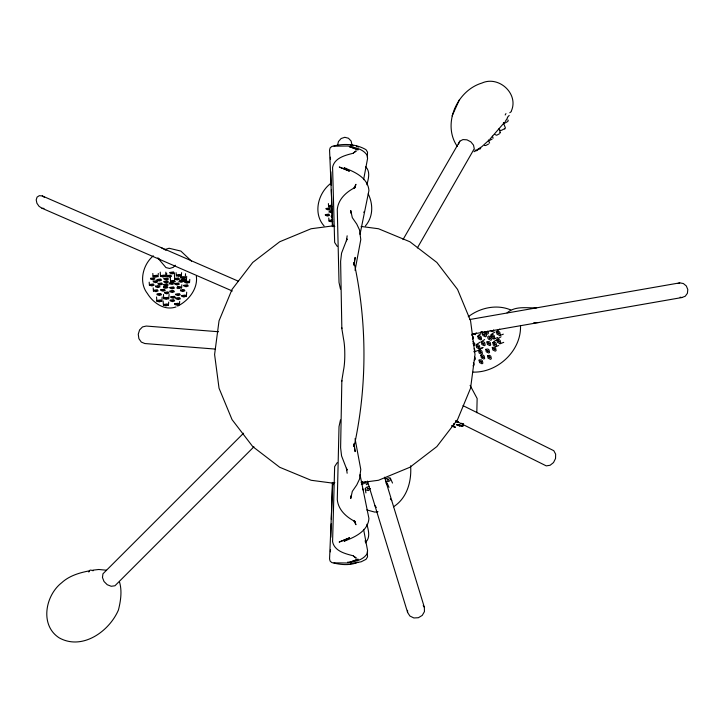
<?xml version="1.0" encoding="UTF-8"?>
<svg xmlns="http://www.w3.org/2000/svg" width="724" height="724" viewBox="0 0 724 724"><rect width="100%" height="100%" fill="white"/><g stroke="black" fill="none" stroke-linecap="round" stroke-linejoin="round"><path stroke-width="1.09" d="M332.624 224.865L332.624 224.196M363.919 212.539L363.919 211.87M476.175 332.769L475.387 334.66L472.944 333.664M347.149 235.798L346.434 240.802L347.049 238.92L341.565 253.138L340.615 261.292L341.846 328.606L343.529 338.932A19.467 3.249 -90 0 1 344.742 350.932L344.796 354.516A19.494 3.249 -90 0 1 343.529 370.1L341.846 380.426L340.615 447.74L341.565 455.894L347.049 470.111L346.434 468.22L347.149 473.234M476.808 412.707L477.143 398.517L470.102 385.358M330.434 551.842L330.497 549.597M330.841 537.28L331.221 523.841M331.339 519.361L332.37 482.401M334.805 482.528L332.759 482.537L329.565 558.973L330.117 561.082L331.782 562.548C340.289 564.801 349.583 565.824 357.891 562.286M410.626 465.813C411.712 481.189 407.205 498.021 393.557 506.755M181.588 288.116L181.833 284.776M158.031 276.785L158.294 273.446M161.823 301.419L162.176 296.976M165.515 276.586L165.868 272.143M168.737 298.931L169.09 294.478M168.421 305.447L168.683 302.107M181.317 276.007L181.579 272.677M179.416 304.759L179.679 301.428M185.199 278.161L185.543 273.717M186.349 280.731L186.692 276.287M186.349 296.587L186.692 292.134M189.498 282.731L189.769 279.392M350.986 495.777L350.751 498.51L352.307 491.379L356.751 484.935L359.502 479.143L360.787 469.487L355.05 438.663M341.846 328.606L341.918 327.882M491.822 338.561L491.677 339.719L490.818 340.28L488.383 339.058L487.741 337.746L487.886 336.588L488.754 336.026L491.189 337.239M493.623 329.918L493.487 331.076L492.619 331.637L490.184 330.425M363.593 179.661L367.557 158.592L367.376 155.732C363.973 149.651 356.108 147.37 349.62 146.891M367.285 157.235L367.539 152.149L366.009 149.687C355.774 143.714 343.022 143.234 331.782 146.483L330.117 147.94L329.565 150.058L332.759 226.494L334.805 226.503M353.647 265.102L354.072 262.903M354.498 260.703L355.14 257.4L354.271 264.839L354.054 262.314C367.258 322.605 367.258 386.426 354.054 446.717L354.271 444.192L355.14 451.631L354.498 448.328M366.896 184.801C368.362 178.747 370.607 171.905 365.738 166.782M355.05 270.369L360.787 239.544L359.502 229.888L356.751 224.087L352.307 217.653L350.751 210.521L350.986 213.254M360.027 234.286L368.923 190.584C368.091 177.905 354.561 171.642 344.063 167.823L346.561 169.099M340.47 419.938L339.013 426.617L337.284 499.524C338.162 509.714 346.208 516.999 354.832 521.416L355.375 521.687L353.692 520.447L355.946 524.71L355.294 522.701M511.28 111.143C519.135 93.993 498.872 75.269 481.876 83.07C456.717 90.627 441.993 124.311 457.333 146.501M337.474 145.56L338.452 141.533L341.14 138.51L344.796 137.307L348.461 138.239L351.14 141.062L352.117 145.696M462.844 426.409L463.577 423.522M355.294 186.33L355.946 184.321L353.692 188.584L355.375 187.335L354.832 187.616C346.208 192.032 338.162 199.317 337.284 209.498L339.013 282.414L340.47 289.093M459.45 99.659L452.111 115.912M458.473 144.167L459.831 141.171L462.944 139.578L466.971 139.832L470.835 141.859L473.505 145.117L474.265 148.728L417.359 247.943M364.815 482.247L364.19 483.541L361.367 484.474M370.38 488.456L368.435 490.591L365.819 489.958L365.52 488.727L366.145 487.442L368.969 486.51M480.166 148.972L480.781 147.85M505.18 114.989L505.94 113.596M509.198 115.442L507.334 117.406M504.782 129.044L505.397 127.913L503.406 122.872M88.799 572.032L89.803 570.268M403.006 239.59L459.831 141.171M365.738 542.249C370.607 537.127 368.362 530.285 366.896 524.221M505.216 121.514L507.642 117.695M365.385 225.951C373.213 216.974 373.331 204.403 368.226 193.887M337.23 462.645L334.66 466.564L332.578 541.679C334.479 551.29 345.529 553.815 353.62 555.878M504.456 122.447L489.985 139.08M153.325 255.844C142.791 264.568 138.519 282.233 147.397 293.51C153.18 302.94 164.601 311.003 176.023 306.931M175.289 265.21L173.28 267.337L169.624 268.468L165.959 267.59L157.769 257.943L159.687 259.418M331.366 182.937C318.234 192.43 312.596 213.191 324.09 225.951M243.554 433.196L102.962 573.788L102.464 577.508L104.021 581.499L107.233 584.711L111.225 586.277L114.944 585.77L253.943 446.771M489.234 139.895L481.976 146.556L474.048 151.732M468.256 316.759C480.012 307.718 496.736 303.999 510.764 309.944M353.43 152.891L356.244 150.891L354.534 152.275M509.786 112.727L511.099 111.767M504.402 128.8L501.515 130.329L500.275 130.275M492.139 139.08L489.252 140.61M499.542 133.723L496.655 135.252L494.99 134.546M479.786 148.728L476.899 150.257M488.609 143.986L485.723 145.515L484.483 145.461M331.927 215.743L331.103 216.286L331.927 217.499M481.324 331.71L480.655 332.171M472.428 338.977L473.297 338.416L473.433 337.257L471.623 334.977M473.062 343.873L473.161 343.031M473.804 345.411L474.673 344.85L474.808 343.692L472.998 341.411M473.804 351.728L474.673 351.167L474.808 350.018L474.175 348.697M474.338 360.081L475.206 359.52L475.342 358.362L474.709 357.05M472.989 365.837L473.858 365.276L474.003 364.118L473.36 362.805M183.308 281.546L181.118 282.288L178.918 281.546L179.76 280.333L181.118 280.125M362.253 481.831L361.701 482.428L362.1 482.971L363.068 482.347L362.67 481.804M478.356 335.411L481.062 333.683M491.442 334.271L495.053 331.963M497.035 330.895L499.741 329.167M476.691 344.353L480.293 342.045M481.931 341.303L484.637 339.574M479.17 349.828L482.781 347.52M497.415 339.094L501.017 336.787M493.379 341.918L496.085 340.18M177.633 306.107C188.484 300.777 198.068 288.795 196.349 276.242M507.062 312.868C515.56 305.573 526.61 308.234 536.656 307.845M346.561 539.932L344.063 541.208C354.561 537.389 368.091 531.126 368.923 518.447L360.027 474.745M480.6 332.551L482.582 331.773M499.37 335.71L503.334 334.153M493.777 339.076L497.75 337.52M479.016 349.158L482.989 347.611M474.736 351.719L477.713 350.552M499.75 343.909L503.723 342.352M495.714 346.724L498.691 345.556M678.062 283.527L679.727 282.867L683.365 283.527L686.325 285.971L687.8 289.546L687.411 293.301L685.248 296.225L681.899 297.537L471.948 334.18M350.09 562.059L358.172 559.19L348.271 563.01L333.981 562.865M164.982 249.536L169.108 248.26L180.873 251.083L191.534 261.165M353.62 153.153C345.529 155.217 334.479 157.742 332.578 167.353L334.66 242.468L337.23 246.386M89.64 570.802C79.658 572.675 69.287 575.716 61.676 582.766C45.232 595.535 39.639 625.473 59.332 637.934C82.373 650.614 109.306 631.364 118.446 609.961C120.682 601.02 122.184 591.209 119.578 582.187M469.74 319.519L679.727 282.867M331.058 205.182L328.913 205.933L328.913 206.602L331.058 207.345M331.058 210.603L329.728 210.811L328.913 212.023L332.379 212.557M332.75 221.598L330.099 221.598L329.275 220.386L332.75 219.852M171.271 282.387L169.914 282.595L169.081 283.808L172.638 284.351L173.47 283.808L172.638 282.595M333.8 225.761L311.103 228.748L279.699 241.762L252.73 262.45L232.042 289.419L219.037 320.813L214.594 354.516L219.037 388.218L232.042 419.612L252.73 446.581L279.699 467.27L311.103 480.274L333.8 483.27M361.104 482.573L378.498 480.274L409.902 467.27L436.862 446.581L457.55 419.612L470.564 388.218L474.998 354.516L470.564 320.813L457.55 289.419L436.862 262.45L409.902 241.762L378.498 228.748L361.104 226.458M92.753 570.177L98.772 569.489L106.446 570.213M378 511.723L374.688 512.085L366.806 509.922M533.651 322.868L538.9 322.497M347.502 562.213C354.706 562.159 363.52 559.969 367.376 553.299L367.557 550.439L363.593 529.371M350.135 563.743L361.195 561.788L366.009 559.344L367.539 556.883L367.285 551.797M333.981 146.167L348.271 146.022L358.172 149.841L350.09 146.972M352.805 145.361L350.135 145.289L353.222 145.986M503.605 123.017L504.836 123.071L507.732 121.542L508.275 120.546L507.85 119.894M476.899 150.71L475.496 150.646L475.016 149.913M90.6 570.014L93.143 570.765M218.558 331.746L146.239 326.053L142.501 326.931L139.578 329.927L138.257 334.216L138.89 338.669L141.307 342.081L144.863 343.538L215.435 349.086M238.368 281.202L42.309 195.951L39.313 195.67L37.078 197.109L36.2 199.887L36.915 203.254L39.042 206.313L42.001 208.25L232.332 291.003M42.001 208.25L43.992 208.431M453.731 424.146L454.518 424.092L453.848 423.73M473.071 372.109C497.696 372.851 521.606 350.606 520.493 325.438M680.089 297.211L681.899 297.537M456.916 421.106L458.075 421.44M455.858 421.35L456.672 421.712L455.83 421.468M456.093 421.775L458.039 422.056L456.238 421.259M461.251 423.269L462.564 423.64M452.192 425.431L452.554 425.404M452.138 425.612L454.048 426.047L453.414 425.531M453.722 426.309L455.477 427.26L451.776 426.038M356.47 146.139L358.606 147.044M463.007 405.63L553.797 450.699L555.643 454.147L555.543 458.491L553.525 462.555L550.122 465.261L546.258 465.876L455.468 420.807M161.38 247.726L165.959 250.269M385.892 482.971L387.005 483.686L387.304 484.917M42.309 195.951L44.526 197.399M354.534 556.756L356.244 558.141L353.43 556.132M390.372 498.827L391.729 500.592M374.96 505.714L376.317 507.479M499.777 132.302L500.085 132.718M346.09 168.33L347.104 169.868M423.214 605.572L424.373 607.355L424.445 611.599L422.246 615.4L418.372 617.726L413.866 617.961L409.92 616.043L407.603 612.477L367.511 481.351M487.768 331.103L488.401 332.416L488.266 333.574L487.397 334.135L483.397 332.551L482.537 333.112L482.392 334.271L483.026 335.583L485.46 336.796L486.329 336.235L486.465 335.076L485.831 333.764M484.329 331.601L484.962 332.913M390.29 478.012L392.508 483.044M387.231 483.324L388.996 487.343M365.186 481.659L366.516 484.673M362.534 488.438L363.421 490.456M498.945 128.8L500.537 132.836M492.347 136.175L493.144 138.194M488.41 140.076L489.605 143.099M384.58 477.179L424.373 607.355M367.403 481.152L367.702 482.383M353.647 443.93L354.072 446.129M365.168 540.692L365.593 542.909M367.222 482.075L367.629 484.247M365.14 488.555L365.946 492.908M332.759 482.537L333.076 484.736M341.846 380.426L341.918 381.141M176.104 272.677L176.339 276.007M174.366 273.934L174.756 279.491M170.221 276.396L170.62 281.962M166.647 273.283L166.882 276.613M163.452 294.478L163.769 298.931M163.135 300.994L163.443 305.447M160.23 272.143L160.547 276.586M156.538 296.976L156.855 301.419M152.818 273.446L153.054 276.785M153.198 287.908L153.434 291.247M149.189 282.161L149.425 285.491M328.397 203.571L328.633 206.91M328.768 218.033L328.995 221.372M330.434 157.189L330.497 159.425M330.841 171.751L331.221 185.19M331.339 189.67L332.37 226.63M407.567 610.359L407.603 612.477M149.714 284.514L149.714 285.184L151.913 285.926L154.103 285.184L153.271 283.971L149.714 284.514M150.52 278.369L150.52 279.039L152.719 279.79L154.918 279.039L154.076 277.826L150.52 278.369M151.298 284.749L152.529 284.939L151.298 284.749M152.103 278.613L153.334 278.803L152.103 278.613M153.343 281.22L153.343 281.889L155.542 282.641L157.742 281.898L156.9 280.686L153.343 281.22M153.343 275.799L153.343 276.468L155.542 277.22L157.742 276.468L156.9 275.265L153.343 275.799M153.723 290.261L153.723 290.93L155.922 291.682L158.113 290.93L157.28 289.718L153.723 290.261M154.927 281.464L156.158 281.654L154.927 281.464M154.927 276.043L156.158 276.233L154.927 276.043M155.307 290.505L156.538 290.695L155.307 290.505M155.597 286.161L155.597 286.831L157.787 287.582L159.986 286.831L159.144 285.618L155.597 286.161M157.144 300.442L157.144 301.112L159.334 301.863L161.533 301.112L160.692 299.899L157.144 300.442M157.153 294.062L157.153 294.74L159.343 295.483L161.543 294.74L160.701 293.528L157.153 294.062M157.171 286.396L158.402 286.586L157.171 286.396M157.153 279.527L157.153 280.197L159.343 280.948L161.543 280.197L160.701 278.984L157.153 279.527M158.167 283.518L158.167 284.188L160.366 284.939L162.556 284.188L161.724 282.975L158.167 283.518M158.719 300.677L159.95 300.867L158.719 300.677M158.728 294.306L159.959 294.496L158.728 294.306M158.728 279.772L159.959 279.962L158.728 279.772M159.751 283.754L160.981 283.944L159.751 283.754M160.837 289.763L160.837 290.433L163.027 291.184L165.226 290.433L164.393 289.22L160.837 289.763M160.837 275.609L160.837 276.278L163.036 277.021L165.226 276.278L164.393 275.066L160.837 275.609M162.411 289.998L163.642 290.188L162.411 289.998M162.42 275.844L163.651 276.034L162.42 275.844M163.543 286.876L163.543 287.546L165.742 288.297L167.941 287.546L167.099 286.333L163.543 286.876M163.733 304.46L163.733 305.13L165.932 305.881L168.131 305.13L167.289 303.917L163.733 304.46M163.733 284.469L163.733 285.138L165.932 285.88L168.131 285.138L167.289 283.926L163.733 284.469M164.058 297.944L164.058 298.614L166.249 299.365L168.448 298.614L167.606 297.401L164.058 297.944M164.058 281.464L164.058 282.134L166.249 282.885L168.448 282.134L167.606 280.921L164.058 281.464M164.058 278.496L164.058 279.165L166.249 279.917L168.448 279.165L167.606 277.953L164.058 278.496M164.538 292.415L164.538 293.084L166.728 293.835L168.927 293.084L168.086 291.872L164.538 292.415M165.126 287.12L166.357 287.31L165.126 287.12M165.316 304.704L166.547 304.885L165.316 304.704M165.316 284.704L166.547 284.894L165.316 284.704M165.633 298.188L166.864 298.378L165.633 298.188M165.633 281.699L166.864 281.889L165.633 281.699M165.633 278.74L166.864 278.93L165.633 278.74M166.113 292.65L167.344 292.84L166.113 292.65M167.172 275.636L167.172 276.306L169.371 277.048L171.561 276.306L170.728 275.093L167.172 275.636M168.755 275.871L169.986 276.061L168.755 275.871M169.995 291.084L169.995 291.754L172.194 292.505L174.393 291.754L173.552 290.541L169.995 291.084M169.995 287.446L169.995 288.116L172.194 288.858L174.393 288.116L173.552 286.903L169.995 287.446M169.995 272.459L169.995 273.129L172.194 273.871L174.393 273.129L173.552 271.916L169.995 272.459M170.231 300.198L170.231 300.867L172.43 301.609L174.62 300.867L173.787 299.655L170.231 300.198M170.665 283.383L171.887 283.564L170.665 283.383M170.909 296.831L170.909 297.501L173.108 298.252L175.298 297.501L174.466 296.288L170.909 296.831M170.909 280.975L170.909 281.645L173.108 282.396L175.308 281.645L174.466 280.432L170.909 280.975M171.579 291.329L172.81 291.519L171.579 291.329M171.579 287.681L172.81 287.871L171.579 287.681M171.579 272.695L172.81 272.885L171.579 272.695M171.814 300.433L173.045 300.623L171.814 300.433M172.493 297.075L173.724 297.265L172.493 297.075M172.493 281.22L173.724 281.41L172.493 281.22M174.728 303.781L174.728 304.451L176.928 305.202L179.127 304.451L178.285 303.238L174.728 303.781M174.918 283.546L174.918 284.215L177.118 284.966L179.317 284.215L178.475 283.003L174.918 283.546M175.045 278.505L175.045 279.174L177.244 279.926L179.443 279.174L178.602 277.962L175.045 278.505M175.878 294.179L175.878 294.849L178.077 295.6L180.276 294.849L179.434 293.636L175.878 294.179M176.004 298.161L176.004 298.831L178.204 299.582L180.394 298.831L179.561 297.618L176.004 298.161M176.312 304.017L177.543 304.207L176.312 304.017M176.502 283.781L177.733 283.971L176.502 283.781M176.629 278.749L177.86 278.939L176.629 278.749M176.629 275.029L176.629 275.699L178.828 276.441L181.027 275.699L180.185 274.487L176.629 275.029M177.588 298.406L178.819 298.587L177.588 298.406M177.461 294.424L178.692 294.614L177.461 294.424M178.213 275.265L179.443 275.455L178.213 275.265M180.511 290.125L180.511 290.795L182.71 291.537L184.91 290.795L184.068 289.582L180.511 290.125M180.502 281.111L181.733 281.301L180.502 281.111M180.511 277.183L180.511 277.853L182.71 278.604L184.91 277.853L184.068 276.64L180.511 277.183M181.661 295.6L181.661 296.27L183.86 297.021L186.059 296.27L185.217 295.057L181.661 295.6M181.661 279.754L181.661 280.423L183.86 281.174L186.059 280.423L185.217 279.211L181.661 279.754M182.095 290.36L183.326 290.55L182.095 290.36M182.095 277.419L183.326 277.609L182.095 277.419M183.244 295.844L184.475 296.035L183.244 295.844M183.244 279.989L184.475 280.179L183.244 279.989M183.878 285.319L183.878 285.989L186.077 286.74L188.267 285.989L187.435 284.776L183.878 285.319M184.819 281.745L184.819 282.414L187.018 283.165L189.208 282.414L188.376 281.202L184.819 281.745M185.462 285.555L186.692 285.745L185.462 285.555M186.403 281.989L187.634 282.179L186.403 281.989M325.366 214.639L325.366 215.309L327.51 216.06L329.655 215.309L328.832 214.096L325.366 214.639M326.153 208.494L326.153 209.173L328.298 209.915L330.443 209.173L329.619 207.96L326.153 208.494M326.913 214.874L328.108 215.064L326.913 214.874M327.701 208.738L328.895 208.928L327.701 208.738M330.452 211.589L331.655 211.779L330.452 211.589M330.452 206.168L331.655 206.358L330.452 206.168M330.823 220.63L332.026 220.82L330.823 220.63M476.148 345.095L476.645 347.565L479.08 348.787L479.949 348.226L479.451 345.755L478.274 344.787L476.148 345.095M477.822 336.153L478.32 338.633L480.754 339.846L481.614 339.284L481.125 336.814L479.949 335.846L477.822 336.153M477.514 346.217L478.582 347.095L477.514 346.217M479.188 337.284L480.247 338.162L479.188 337.284M478.636 350.57L479.134 353.041L481.569 354.253L482.428 353.701L481.931 351.221L480.763 350.262L478.636 350.57M480.003 351.692L481.062 352.57L480.003 351.692M479.08 360.099L479.578 362.579L482.003 363.792L482.872 363.231L482.374 360.76L481.207 359.792L479.08 360.099M481.388 342.054L481.885 344.524L484.32 345.737L485.189 345.176L484.691 342.705L483.514 341.737L481.388 342.054M480.881 355.348L481.379 357.819L483.813 359.032L484.673 358.471L484.175 356L483.008 355.031L480.881 355.348M480.446 361.231L481.505 362.109L480.446 361.231M482.754 343.176L483.822 344.054L482.754 343.176M483.894 334.235L484.962 335.112L483.894 334.235M482.247 356.47L483.306 357.348L482.247 356.47M485.831 331.565L486.899 332.443L485.831 331.565M485.759 349.33L486.256 351.801L488.691 353.022L489.56 352.461L489.062 349.991L487.886 349.022L485.759 349.33M486.926 341.909L487.424 344.389L489.849 345.601L490.718 345.04L490.22 342.57L489.053 341.601L486.926 341.909M487.125 350.452L488.193 351.33L487.125 350.452M488.293 343.04L489.352 343.918L488.293 343.04M489.252 337.71L490.311 338.588L489.252 337.71M487.551 355.647L488.048 358.118L490.474 359.339L491.343 358.778L490.845 356.308L489.677 355.339L487.551 355.647M490.908 335.013L491.406 337.484L493.831 338.705L494.7 338.144L494.202 335.664L493.035 334.705L490.908 335.013M488.917 356.769L489.976 357.647L488.917 356.769M492.275 336.135L493.334 337.013L492.275 336.135M492.311 347.466L492.809 349.936L495.243 351.158L496.112 350.597L495.614 348.126L494.438 347.158L492.311 347.466M492.845 342.66L493.343 345.131L495.768 346.344L496.637 345.782L496.139 343.312L494.972 342.343L492.845 342.66M493.678 348.588L494.745 349.466L493.678 348.588M494.211 343.782L495.27 344.66L494.211 343.782M496.492 331.646L496.99 334.117L499.424 335.33L500.293 334.769L499.795 332.298L498.619 331.33L496.492 331.646M496.881 339.837L497.37 342.307L499.804 343.529L500.673 342.968L500.175 340.497L499.008 339.529L496.881 339.837M497.859 332.769L498.926 333.646L497.859 332.769M498.248 340.968L499.307 341.846L498.248 340.968M453.134 426.373L454.165 426.762L453.134 426.373M456.392 424.644L460.048 426.029L456.392 424.644M457.713 425.142L458.735 425.531L457.713 425.142M458.944 424.843L462.6 426.228L458.944 424.843M460.256 425.341L461.288 425.73L460.256 425.341M367.448 488.266L367.665 489.171L368.634 488.555L367.448 488.266M386.127 478.6L385.503 479.885L385.802 481.125L386.915 481.84L389.738 480.908L390.363 479.614L390.064 478.383L388.951 477.668L386.127 478.6M387.431 479.433L387.648 480.338L388.616 479.713L387.431 479.433M177.498 286.776L176.918 288.025L177.86 288.523L181.29 287.817L180.204 286.65L177.498 286.776M178.602 287.356L179.661 287.654L178.602 287.356M349.393 537.869L339.275 542.023L349.393 537.869M347.556 170.33L339.275 167.009L349.393 171.163L347.556 170.33"/></g></svg>
